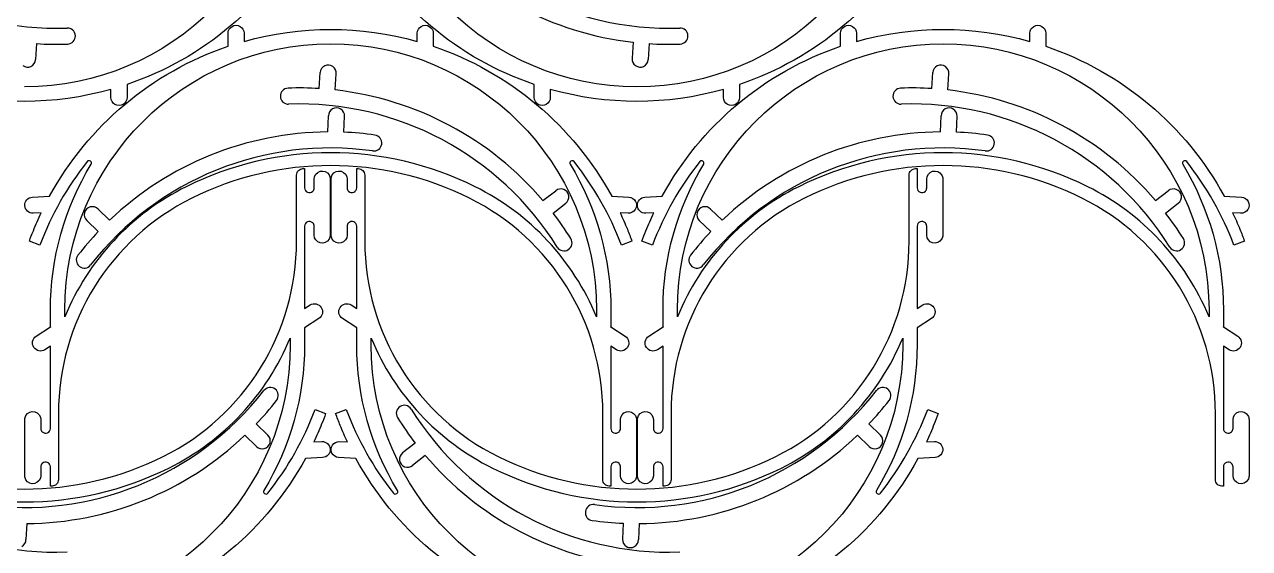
# Model space of a CAD drawing. Extents: x 5 to 3258, y 1 to 2262.
# Drawn here: x 2174 to 3258, y 873 to 1336 of the extents above; entities that cross this region are included whole.
import ezdxf

# ---------------------------------------------------------------- set-up
doc = ezdxf.new("R2010")
doc.units = 0
doc.layers.add('Capa_1', color=7, linetype='CONTINUOUS')

msp = doc.modelspace()

# ---------------------------------------------------------------- linework, layer by layer
at = {"layer": 'Capa_1', "color": 7}
for points in [[(2353.953591, 1316.693563), (2353.953591, 1328.166111)], [(2368.126822, 1328.166111), (2368.126822, 1321.079496)], [(2535.665836, 1328.166111), (2535.665836, 1316.693563)], [(2896.182643, 1316.693563), (2896.182643, 1328.166111)], [(2910.355874, 1328.166111), (2910.355874, 1321.079496)], [(3077.894888, 1328.166111), (3077.894888, 1316.693563)], [(2184.477482, 1319.068707), (2183.594428, 1304.92302)], [(2712.582911, 1320.305648), (2711.699859, 1306.159959)], [(2726.706506, 1319.068707), (2725.823452, 1304.92302)], [(2434.688579, 1279.303954), (2435.571633, 1293.449641)], [(2448.812174, 1278.067013), (2449.695226, 1292.212702)], [(2976.917631, 1279.303954), (2977.800685, 1293.449641)], [(2991.041226, 1278.067013), (2991.924278, 1292.212702)], [(2264.555514, 1282.940192), (2264.555514, 1271.467644)], [(2625.072293, 1271.467644), (2625.072293, 1282.940192)], [(2806.784538, 1282.940192), (2806.784538, 1271.467644)], [(2250.382283, 1271.467644), (2250.382283, 1278.554258)], [(2792.611307, 1271.467644), (2792.611307, 1278.554258)], [(2442.357894, 1240.93336), (2442.958306, 1255.093861)], [(2456.533416, 1240.687208), (2457.133829, 1254.847709)], [(2984.586946, 1240.93336), (2985.187358, 1255.093861)], [(2998.762468, 1240.687208), (2999.362881, 1254.847709)], [(2420.313781, 1208.511893), (2421.731106, 1208.511893), (2421.731106, 1198.590605)], [(2467.897143, 1191.503991), (2467.897143, 1198.590605), (2467.897143, 1208.511893)], [(2962.542804, 1208.511893), (2963.96013, 1208.511893), (2963.96013, 1198.590605)], [(2414.644492, 1144.291124), (2414.644492, 1198.590605)], [(2474.983758, 1202.842573), (2474.983758, 1198.590605)], [(2956.873516, 1144.291124), (2956.873516, 1198.590605)], [(2632.774315, 1180.252608), (2644.007826, 1188.894859)], [(3175.003367, 1180.252608), (3186.236878, 1188.894859)], [(2249.179127, 1162.884072), (2238.910515, 1172.653202)], [(2641.697602, 1169.235304), (2652.931113, 1177.877556)], [(2791.408179, 1162.884072), (2781.139567, 1172.653202)], [(3183.926654, 1169.235304), (3195.160165, 1177.877556)], [(2188.60626, 1169.476892), (2181.529523, 1169.102945)], [(2239.153104, 1152.859861), (2228.884495, 1162.628992)], [(2708.089679, 1169.103314), (2701.012957, 1169.477289)], [(2730.835312, 1169.476892), (2723.758575, 1169.102945)], [(2781.382155, 1152.859861), (2771.113547, 1162.628992)], [(3250.318731, 1169.103314), (3243.242009, 1169.477289)], [(2421.731106, 1157.488271), (2421.731106, 1084.68292)], [(2963.96013, 1157.488271), (2963.96013, 1084.68292)], [(2187.458574, 1140.900489), (2178.124598, 1144.263257)], [(2711.494598, 1144.263626), (2702.16062, 1140.900857)], [(2729.687626, 1140.900489), (2720.35365, 1144.263257)], [(3253.72365, 1144.263626), (3244.389672, 1140.900857)], [(2462.951197, 1087.897408), (2462.951395, 1087.897805)], [(2462.951395, 1087.897805), (2467.897143, 1084.68292)], [(2434.401397, 1076.014573), (2421.73239, 1067.779276), (2421.730891, 1067.804787)], [(2467.897143, 1052.60709), (2467.897143, 1067.804419), (2467.895641, 1067.778907), (2455.226646, 1076.014205)], [(2680.08508, 1083.618337), (2680.08508, 1077.537937)], [(2692.840986, 1083.617572), (2692.840986, 1068.420243), (2692.842488, 1068.445755), (2705.511483, 1060.210457)], [(2976.630421, 1076.014573), (2963.961414, 1067.779276), (2963.959914, 1067.804787)], [(3222.314132, 1083.618337), (3222.314132, 1077.537937)], [(3235.070038, 1083.617572), (3235.070038, 1068.420243), (3235.07154, 1068.445755), (3247.740535, 1060.210457)], [(2184.107708, 1060.210089), (2196.776715, 1068.445386), (2196.778215, 1068.419874)], [(2726.33676, 1060.210089), (2739.005767, 1068.445386), (2739.007267, 1068.419874)], [(2480.653049, 1052.606324), (2480.653049, 1058.686724)], [(2196.777999, 978.736391), (2196.777999, 1051.541742)], [(2697.786734, 1048.326857), (2692.840986, 1051.541742)], [(2697.786932, 1048.327254), (2697.786734, 1048.326857)], [(2739.007051, 978.736391), (2739.007051, 1051.541742)], [(3240.015786, 1048.326857), (3235.070038, 1051.541742)], [(3240.015984, 1048.327254), (3240.015786, 1048.326857)], [(2203.864613, 991.933537), (2203.864613, 937.634057)], [(2431.050531, 995.324173), (2440.384507, 991.961405)], [(2449.243531, 991.961036), (2458.577509, 995.323805)], [(2746.093665, 991.933537), (2746.093665, 937.634057)], [(2973.279555, 995.324173), (2982.613531, 991.961405)], [(2378.946933, 982.660308), (2389.215542, 972.891177)], [(2921.175956, 982.660308), (2931.444565, 972.891177)], [(2368.920909, 972.636097), (2379.189521, 962.866967)], [(2429.902845, 966.74777), (2436.979582, 967.121717)], [(2452.64845, 967.121348), (2459.725172, 966.747373)], [(2519.697483, 965.728264), (2508.463972, 957.086013)], [(2911.149933, 972.636097), (2921.418545, 962.866967)], [(2972.131869, 966.74777), (2979.208606, 967.121717)], [(2528.62077, 954.71096), (2517.387259, 946.068709)], [(2437.727617, 952.968246), (2422.474824, 952.162129)], [(2692.840986, 944.720671), (2692.840986, 937.634057), (2692.840986, 927.712769), (2691.423663, 927.712769)], [(2979.956641, 952.968246), (2964.703847, 952.162129)], [(3235.070038, 944.720671), (3235.070038, 937.634057), (3235.070038, 927.712769), (3233.652715, 927.712769)], [(2198.195325, 927.712769), (2196.777999, 927.712769), (2196.777999, 937.634057)], [(2685.754371, 933.382089), (2685.754371, 937.634057)], [(2740.424377, 927.712769), (2739.007051, 927.712769), (2739.007051, 937.634057)], [(3227.983423, 933.382089), (3227.983423, 937.634057)], [(2175.742143, 894.586809), (2175.14173, 880.426308)], [(2703.795644, 894.832961), (2703.195231, 880.67246)], [(2717.971166, 894.586809), (2717.370754, 880.426308)]]:
    msp.add_lwpolyline(points, dxfattribs=at)
for points in [[(2572.683502, 1192.537755)], [(3114.912554, 1192.537755)], [(2588.054627, 943.686907)]]:
    msp.add_lwpolyline(points, close=True, dxfattribs=at)
for points in [[(2408.975198, 1516.015417), (2408.950497, 1386.093767), (2303.621264, 1280.784557), (2173.699612, 1280.784557)], [(2715.928635, 1280.784557), (2586.006982, 1280.784557), (2480.677749, 1386.093767), (2480.653049, 1516.015417)], [(2951.204221, 1516.015417), (2951.179521, 1386.093767), (2845.850288, 1280.784557), (2715.928635, 1280.784557)], [(1973.766684, 1459.27992), (2024.749436, 1377.690465), (2115.386897, 1329.497672), (2211.536813, 1332.8553)], [(2515.995708, 1459.27992), (2566.97846, 1377.690465), (2657.61592, 1329.497672), (2753.765837, 1332.8553)], [(2422.474824, 1415.571222), (2388.354541, 1353.101495), (2331.98063, 1305.754974), (2264.555514, 1282.940192)], [(2625.072293, 1282.940192), (2557.647327, 1305.754935), (2501.273516, 1353.101311), (2467.153219, 1415.570854)], [(2528.62077, 1418.120053), (2575.301178, 1363.34459), (2641.068641, 1328.37541), (2712.582911, 1320.305648)], [(2964.703847, 1415.571222), (2930.583565, 1353.101495), (2874.209654, 1305.754974), (2806.784538, 1282.940192)], [(2353.953591, 1328.166111), (2353.953591, 1330.697914), (2355.304292, 1333.037398), (2357.496899, 1334.3033)], [(2357.496899, 1334.3033), (2359.689505, 1335.569202), (2362.390908, 1335.569202), (2364.583514, 1334.3033)], [(2364.583514, 1334.3033), (2366.776121, 1333.037398), (2368.126822, 1330.697914), (2368.126822, 1328.166111)], [(2368.126822, 1321.079496), (2418.277587, 1335.17173), (2471.341843, 1335.17173), (2521.492608, 1321.079496)], [(2521.492608, 1328.166111), (2521.492608, 1330.697914), (2522.843309, 1333.037397), (2525.035915, 1334.303298)], [(2525.035915, 1334.303298), (2527.228521, 1335.5692), (2529.929923, 1335.5692), (2532.122529, 1334.303298)], [(2532.122529, 1334.303298), (2534.315135, 1333.037397), (2535.665836, 1330.697914), (2535.665836, 1328.166111)], [(2896.182643, 1328.166111), (2896.182643, 1330.697914), (2897.533344, 1333.037398), (2899.725951, 1334.3033)], [(2899.725951, 1334.3033), (2901.918557, 1335.569202), (2904.61996, 1335.569202), (2906.812566, 1334.3033)], [(2906.812566, 1334.3033), (2909.005173, 1333.037398), (2910.355874, 1330.697914), (2910.355874, 1328.166111)], [(2910.355874, 1321.079496), (2960.506639, 1335.17173), (3013.570895, 1335.17173), (3063.72166, 1321.079496)], [(3063.72166, 1328.166111), (3063.72166, 1330.697914), (3065.072361, 1333.037397), (3067.264967, 1334.303298)], [(3067.264967, 1334.303298), (3069.457573, 1335.5692), (3072.158975, 1335.5692), (3074.351581, 1334.303298)], [(3074.351581, 1334.303298), (3076.544187, 1333.037397), (3077.894888, 1330.697914), (3077.894888, 1328.166111)], [(2218.865043, 1326.020229), (2218.72848, 1329.931143), (2215.447754, 1332.991089), (2211.536813, 1332.8553)], [(2212.031421, 1318.690648), (2215.942308, 1318.827984), (2219.001606, 1322.109315), (2218.865043, 1326.020229)], [(2521.492608, 1321.079496), (2521.492608, 1321.079496), (2521.492608, 1328.166111), (2521.492608, 1328.166111)], [(2761.094066, 1326.020229), (2760.957503, 1329.931143), (2757.676778, 1332.991089), (2753.765837, 1332.8553)], [(2754.260445, 1318.690648), (2758.171332, 1318.827984), (2761.23063, 1322.109315), (2761.094066, 1326.020229)], [(3063.72166, 1321.079496), (3063.72166, 1321.079496), (3063.72166, 1328.166111), (3063.72166, 1328.166111)], [(2184.477482, 1319.068707), (2193.650568, 1318.496063), (2202.846077, 1318.369894), (2212.031421, 1318.690648)], [(2196.034282, 1184.062533), (2230.154564, 1246.53226), (2286.528475, 1293.878781), (2353.953591, 1316.693563)], [(2209.533908, 1083.618337), (2209.558608, 1213.539988), (2314.887841, 1318.849198), (2444.809494, 1318.849198)], [(2444.809494, 1318.849198), (2574.731147, 1318.849198), (2680.06038, 1213.539988), (2680.08508, 1083.618337)], [(2535.665836, 1316.693563), (2603.090802, 1293.87882), (2659.464613, 1246.532444), (2693.58491, 1184.062901)], [(2726.706506, 1319.068707), (2735.879592, 1318.496063), (2745.075101, 1318.369894), (2754.260445, 1318.690648)], [(2738.263334, 1184.062533), (2772.383616, 1246.53226), (2828.757527, 1293.878781), (2896.182643, 1316.693563)], [(2751.762959, 1083.618337), (2751.78766, 1213.539988), (2857.116893, 1318.849198), (2987.038546, 1318.849198)], [(2987.038546, 1318.849198), (3116.960199, 1318.849198), (3222.289432, 1213.539988), (3222.314132, 1083.618337)], [(3077.894888, 1316.693563), (3145.319854, 1293.87882), (3201.693665, 1246.532444), (3235.813962, 1184.062901)], [(2179.566897, 1298.962953), (2181.892224, 1300.070729), (2183.434005, 1302.352305), (2183.594428, 1304.92302)], [(2711.699859, 1306.159959), (2711.410983, 1303.600495), (2712.532696, 1301.08565), (2714.630062, 1299.590537)], [(2721.795921, 1298.962953), (2724.121247, 1300.070729), (2725.663029, 1302.352305), (2725.823452, 1304.92302)], [(2172.401038, 1299.590537), (2174.498404, 1298.095423), (2177.241571, 1297.855178), (2179.566897, 1298.962953)], [(2439.599164, 1299.409708), (2437.273838, 1298.301932), (2435.732056, 1296.020355), (2435.571633, 1293.449641)], [(2446.765023, 1298.782124), (2444.667657, 1300.277238), (2441.92449, 1300.517483), (2439.599164, 1299.409708)], [(2449.695226, 1292.212702), (2449.984102, 1294.772166), (2448.862389, 1297.287011), (2446.765023, 1298.782124)], [(2714.630062, 1299.590537), (2716.727428, 1298.095423), (2719.470595, 1297.855178), (2721.795921, 1298.962953)], [(2981.828216, 1299.409708), (2979.50289, 1298.301932), (2977.961108, 1296.020355), (2977.800685, 1293.449641)], [(2988.994075, 1298.782124), (2986.896709, 1300.277238), (2984.153542, 1300.517483), (2981.828216, 1299.409708)], [(2991.924278, 1292.212702), (2992.213154, 1294.772166), (2991.091441, 1297.287011), (2988.994075, 1298.782124)], [(2407.13464, 1279.682013), (2403.223753, 1279.544677), (2400.164455, 1276.263346), (2400.301019, 1272.352432)], [(2434.688579, 1279.303954), (2425.515493, 1279.876598), (2416.319984, 1280.002767), (2407.13464, 1279.682013)], [(2949.363692, 1279.682013), (2945.452805, 1279.544677), (2942.393507, 1276.263346), (2942.530071, 1272.352432)], [(2976.917631, 1279.303954), (2967.744545, 1279.876598), (2958.549036, 1280.002767), (2949.363692, 1279.682013)], [(2250.382283, 1278.554258), (2200.231518, 1264.462024), (2147.167262, 1264.462024), (2097.016498, 1278.554258)], [(2253.925591, 1265.330455), (2251.732984, 1266.596357), (2250.382283, 1268.93584), (2250.382283, 1271.467644)], [(2264.555514, 1271.467644), (2264.555514, 1268.93584), (2263.204813, 1266.596357), (2261.012207, 1265.330455)], [(2400.301019, 1272.352432), (2400.437582, 1268.441518), (2403.718307, 1265.381572), (2407.629248, 1265.517361)], [(2645.399377, 1139.092741), (2594.416625, 1220.682196), (2503.779165, 1268.874989), (2407.629248, 1265.517361)], [(2632.774315, 1180.252608), (2586.093907, 1235.028071), (2520.326444, 1269.997251), (2448.812174, 1278.067013)], [(2628.6156, 1265.330456), (2626.422994, 1266.596358), (2625.072293, 1268.935841), (2625.072293, 1271.467644)], [(2639.245521, 1271.467644), (2639.245521, 1268.935841), (2637.89482, 1266.596358), (2635.702214, 1265.330456)], [(2792.611307, 1278.554258), (2742.460542, 1264.462024), (2689.396286, 1264.462024), (2639.245521, 1278.554258)], [(2639.245521, 1278.554258), (2639.245521, 1278.554258), (2639.245521, 1271.467644), (2639.245521, 1271.467644)], [(2796.154615, 1265.330455), (2793.962008, 1266.596357), (2792.611307, 1268.93584), (2792.611307, 1271.467644)], [(2806.784538, 1271.467644), (2806.784538, 1268.93584), (2805.433837, 1266.596357), (2803.24123, 1265.330455)], [(2942.530071, 1272.352432), (2942.666634, 1268.441518), (2945.947359, 1265.381572), (2949.8583, 1265.517361)], [(3187.628429, 1139.092741), (3136.645677, 1220.682196), (3046.008217, 1268.874989), (2949.8583, 1265.517361)], [(3175.003367, 1180.252608), (3128.322959, 1235.028071), (3062.555496, 1269.997251), (2991.041226, 1278.067013)], [(2261.012207, 1265.330455), (2258.8196, 1264.064553), (2256.118197, 1264.064553), (2253.925591, 1265.330455)], [(2446.559179, 1261.32092), (2444.317036, 1260.053254), (2442.938587, 1257.669476), (2442.958306, 1255.093861)], [(2453.751323, 1261.196031), (2451.554544, 1262.540777), (2448.801321, 1262.588585), (2446.559179, 1261.32092)], [(2457.133829, 1254.847709), (2457.242958, 1257.421087), (2455.948102, 1259.851286), (2453.751323, 1261.196031)], [(2635.702214, 1265.330456), (2633.509608, 1264.064555), (2630.808206, 1264.064555), (2628.6156, 1265.330456)], [(2803.24123, 1265.330455), (2801.048624, 1264.064553), (2798.347221, 1264.064553), (2796.154615, 1265.330455)], [(2988.788231, 1261.32092), (2986.546088, 1260.053254), (2985.167639, 1257.669476), (2985.187358, 1255.093861)], [(2995.980375, 1261.196031), (2993.783596, 1262.540777), (2991.030373, 1262.588585), (2988.788231, 1261.32092)], [(2999.362881, 1254.847709), (2999.47201, 1257.421087), (2998.177154, 1259.851286), (2995.980375, 1261.196031)], [(2482.003414, 1224.147667), (2386.731184, 1237.537304), (2291.552727, 1199.082711), (2232.320843, 1123.26936)], [(2442.357894, 1240.93336), (2370.391866, 1240.383082), (2301.32941, 1212.480039), (2249.179127, 1162.884072)], [(2483.975922, 1238.183022), (2474.874427, 1239.46215), (2465.716106, 1240.297866), (2456.533416, 1240.687208)], [(2490.005958, 1230.179286), (2490.550575, 1234.0545), (2487.851029, 1237.637639), (2483.975922, 1238.183022)], [(3024.232466, 1224.147667), (2928.960236, 1237.537304), (2833.781779, 1199.082711), (2774.549895, 1123.26936)], [(2984.586946, 1240.93336), (2912.620918, 1240.383082), (2843.558462, 1212.480039), (2791.408179, 1162.884072)], [(3026.204974, 1238.183022), (3017.103479, 1239.46215), (3007.945158, 1240.297866), (2998.762468, 1240.687208)], [(3032.23501, 1230.179286), (3032.779627, 1234.0545), (3030.080081, 1237.637639), (3026.204974, 1238.183022)], [(2572.683502, 1192.537755), (2492.119468, 1232.508707), (2397.499516, 1232.508707), (2316.935483, 1192.537755)], [(2482.003414, 1224.147667), (2485.878736, 1223.603816), (2489.461341, 1226.304071), (2490.005958, 1230.179286)], [(3114.912554, 1192.537755), (3034.34852, 1232.508707), (2939.728568, 1232.508707), (2859.164535, 1192.537755)], [(3024.232466, 1224.147667), (3028.107788, 1223.603816), (3031.690393, 1226.304071), (3032.23501, 1230.179286)], [(2229.294531, 1214.734986), (2211.613433, 1192.436039), (2197.500159, 1167.528122), (2187.458574, 1140.900489)], [(2232.174895, 1215.159307), (2231.253351, 1215.800611), (2229.991993, 1215.614794), (2229.294531, 1214.734986)], [(2232.777809, 1212.310967), (2233.360465, 1213.270669), (2233.09644, 1214.518002), (2232.174895, 1215.159307)], [(2567.644126, 1182.380596), (2490.255031, 1220.776336), (2399.363946, 1220.776336), (2321.974851, 1182.380596)], [(2657.444319, 1215.159699), (2656.522769, 1214.518402), (2656.258734, 1213.271071), (2656.841382, 1212.311364)], [(2660.32468, 1214.735355), (2659.627225, 1215.615169), (2658.365869, 1215.800996), (2657.444319, 1215.159699)], [(2702.16062, 1140.900857), (2692.119041, 1167.52849), (2678.005772, 1192.436406), (2660.32468, 1214.735355)], [(2771.523583, 1214.734986), (2753.842485, 1192.436039), (2739.729211, 1167.528122), (2729.687626, 1140.900489)], [(2774.403947, 1215.159307), (2773.482402, 1215.800611), (2772.221045, 1215.614794), (2771.523583, 1214.734986)], [(2775.006861, 1212.310967), (2775.589517, 1213.270669), (2775.325492, 1214.518002), (2774.403947, 1215.159307)], [(3109.873178, 1182.380596), (3032.484083, 1220.776336), (2941.592998, 1220.776336), (2864.203902, 1182.380596)], [(3199.673371, 1215.159699), (3198.751821, 1214.518402), (3198.487786, 1213.271071), (3199.070434, 1212.311364)], [(3202.553732, 1214.735355), (3201.856277, 1215.615169), (3200.594921, 1215.800996), (3199.673371, 1215.159699)], [(3244.389672, 1140.900857), (3234.348093, 1167.52849), (3220.234824, 1192.436406), (3202.553732, 1214.735355)], [(2196.778215, 1083.617204), (2196.778222, 1129.000766), (2209.23006, 1173.51443), (2232.777809, 1212.310967)], [(2414.644492, 1202.842573), (2414.644484, 1204.346167), (2415.241779, 1205.788181), (2416.304978, 1206.851385)], [(2416.304978, 1206.851385), (2417.368176, 1207.914589), (2418.810187, 1208.511892), (2420.313781, 1208.511893)], [(2430.235043, 1199.299266), (2430.235064, 1202.489863), (2432.367256, 1205.287035), (2435.443795, 1206.132502)], [(2435.443795, 1206.132502), (2438.520334, 1206.97797), (2441.782525, 1205.663235), (2443.413029, 1202.920724)], [(2446.215222, 1202.920724), (2447.845728, 1205.663233), (2451.107917, 1206.977966), (2454.184455, 1206.132499)], [(2454.184455, 1206.132499), (2457.260993, 1205.287032), (2459.393185, 1202.489862), (2459.393206, 1199.299266)], [(2467.897143, 1208.511893), (2467.897143, 1208.511893), (2469.314466, 1208.511893), (2469.314466, 1208.511893)], [(2469.314466, 1208.511893), (2470.818061, 1208.511893), (2472.260071, 1207.914591), (2473.323271, 1206.851386)], [(2473.323271, 1206.851386), (2474.38647, 1205.788181), (2474.983765, 1204.346168), (2474.983758, 1202.842573)], [(2656.841382, 1212.311364), (2680.38914, 1173.51482), (2692.840981, 1129.001145), (2692.840986, 1083.617572)], [(2739.007267, 1083.617204), (2739.007274, 1129.000766), (2751.459112, 1173.51443), (2775.006861, 1212.310967)], [(2956.873516, 1202.842573), (2956.873508, 1204.346167), (2957.470803, 1205.788181), (2958.534002, 1206.851385)], [(2958.534002, 1206.851385), (2959.5972, 1207.914589), (2961.03921, 1208.511892), (2962.542804, 1208.511893)], [(2972.464067, 1199.299266), (2972.464087, 1202.489863), (2974.596279, 1205.287035), (2977.672819, 1206.132502)], [(2977.672819, 1206.132502), (2980.749358, 1206.97797), (2984.011548, 1205.663235), (2985.642053, 1202.920724)], [(3199.070434, 1212.311364), (3222.618192, 1173.51482), (3235.070033, 1129.001145), (3235.070038, 1083.617572)], [(2414.644492, 1198.590605), (2414.644492, 1198.590605), (2414.644492, 1202.842573), (2414.644492, 1202.842573)], [(2421.731106, 1198.590605), (2421.731106, 1198.590605), (2421.731106, 1191.503991), (2421.731106, 1191.503991)], [(2430.235043, 1191.503991), (2430.235043, 1191.503991), (2430.235043, 1199.299266), (2430.235043, 1199.299266)], [(2443.413029, 1202.920724), (2444.064441, 1201.82505), (2444.408264, 1200.573958), (2444.408272, 1199.299266)], [(2444.408272, 1199.299266), (2444.408272, 1199.299266), (2444.408272, 1149.692995), (2444.408272, 1149.692995)], [(2445.219978, 1199.299266), (2445.219987, 1200.573958), (2445.56381, 1201.82505), (2446.215222, 1202.920724)], [(2445.219978, 1149.692995), (2445.219978, 1149.692995), (2445.219978, 1199.299266), (2445.219978, 1199.299266)], [(2459.393206, 1199.299266), (2459.393206, 1199.299266), (2459.393206, 1191.503991), (2459.393206, 1191.503991)], [(2474.983758, 1198.590605), (2474.983758, 1198.590605), (2474.983758, 1144.291124), (2474.983758, 1144.291124)], [(2956.873516, 1198.590605), (2956.873516, 1198.590605), (2956.873516, 1202.842573), (2956.873516, 1202.842573)], [(2963.96013, 1198.590605), (2963.96013, 1198.590605), (2963.96013, 1191.503991), (2963.96013, 1191.503991)], [(2972.464067, 1191.503991), (2972.464067, 1191.503991), (2972.464067, 1199.299266), (2972.464067, 1199.299266)], [(2985.642053, 1202.920724), (2986.293465, 1201.82505), (2986.637287, 1200.573958), (2986.637296, 1199.299266)], [(2986.637296, 1199.299266), (2986.637296, 1199.299266), (2986.637296, 1149.692995), (2986.637296, 1149.692995)], [(2174.083956, 1175.805937), (2173.877499, 1179.712286), (2176.875292, 1183.047095), (2180.781488, 1183.256416)], [(2180.781488, 1183.256416), (2180.781488, 1183.256416), (2196.034282, 1184.062533), (2196.034282, 1184.062533)], [(2321.974851, 1182.380596), (2249.626542, 1146.485783), (2203.864604, 1072.696867), (2203.864613, 991.933537)], [(2316.935483, 1192.537755), (2268.402474, 1168.458634), (2230.244532, 1127.601168), (2209.533908, 1077.537937)], [(2421.731106, 1191.503991), (2421.731107, 1189.784231), (2422.767066, 1188.233811), (2424.355916, 1187.575687)], [(2424.355916, 1187.575687), (2425.944767, 1186.917564), (2427.773613, 1187.281343), (2428.989667, 1188.497395)], [(2428.989667, 1188.497395), (2429.787067, 1189.294793), (2430.235042, 1190.376298), (2430.235043, 1191.503991)], [(2459.393206, 1191.503991), (2459.393207, 1190.376299), (2459.841181, 1189.294794), (2460.63858, 1188.497395)], [(2460.63858, 1188.497395), (2461.854634, 1187.281341), (2463.683481, 1186.917561), (2465.272333, 1187.575684)], [(2465.272333, 1187.575684), (2466.861184, 1188.233808), (2467.897143, 1189.78423), (2467.897143, 1191.503991)], [(2685.754371, 991.933537), (2685.754379, 1072.696869), (2639.992438, 1146.485785), (2567.644126, 1182.380596)], [(2680.08508, 1077.537937), (2659.374455, 1127.601168), (2621.216512, 1168.458635), (2572.683502, 1192.537755)], [(2651.092626, 1190.139107), (2648.680316, 1191.041848), (2645.968186, 1190.565538), (2644.007826, 1188.894859)], [(2655.619977, 1184.549328), (2655.238049, 1187.096545), (2653.504936, 1189.236366), (2651.092626, 1190.139107)], [(2652.931113, 1177.877556), (2654.972581, 1179.448093), (2656.001904, 1182.002112), (2655.619977, 1184.549328)], [(2693.58491, 1184.062901), (2693.58491, 1184.062901), (2708.837713, 1183.256813), (2708.837713, 1183.256813)], [(2708.837713, 1183.256813), (2711.365992, 1183.123189), (2713.630931, 1181.650895), (2714.779349, 1179.39453)], [(2716.313008, 1175.805937), (2716.106551, 1179.712286), (2719.104344, 1183.047095), (2723.01054, 1183.256416)], [(2723.01054, 1183.256416), (2723.01054, 1183.256416), (2738.263334, 1184.062533), (2738.263334, 1184.062533)], [(2864.203902, 1182.380596), (2791.855594, 1146.485783), (2746.093656, 1072.696867), (2746.093665, 991.933537)], [(2859.164535, 1192.537755), (2810.631526, 1168.458634), (2772.473584, 1127.601168), (2751.762959, 1077.537937)], [(2963.96013, 1191.503991), (2963.960131, 1189.784231), (2964.996089, 1188.233811), (2966.58494, 1187.575687)], [(2966.58494, 1187.575687), (2968.17379, 1186.917564), (2970.002636, 1187.281343), (2971.218691, 1188.497395)], [(2971.218691, 1188.497395), (2972.016091, 1189.294793), (2972.464066, 1190.376298), (2972.464067, 1191.503991)], [(3227.983423, 991.933537), (3227.983431, 1072.696869), (3182.22149, 1146.485785), (3109.873178, 1182.380596)], [(3222.314132, 1077.537937), (3201.603507, 1127.601168), (3163.445564, 1168.458635), (3114.912554, 1192.537755)], [(3193.321678, 1190.139107), (3190.909368, 1191.041848), (3188.197238, 1190.565538), (3186.236878, 1188.894859)], [(3197.849029, 1184.549328), (3197.467101, 1187.096545), (3195.733988, 1189.236366), (3193.321678, 1190.139107)], [(3195.160165, 1177.877556), (3197.201633, 1179.448093), (3198.230956, 1182.002112), (3197.849029, 1184.549328)], [(3235.813962, 1184.062901), (3235.813962, 1184.062901), (3251.066765, 1183.256813), (3251.066765, 1183.256813)], [(3251.066765, 1183.256813), (3253.595044, 1183.123189), (3255.859983, 1181.650895), (3257.008401, 1179.39453)], [(2181.529523, 1169.102945), (2177.623024, 1168.899352), (2174.290413, 1171.899589), (2174.083956, 1175.805937)], [(2231.994548, 1174.631281), (2229.501064, 1173.985645), (2227.553751, 1172.038684), (2226.907666, 1169.545317)], [(2238.910515, 1172.653202), (2237.135538, 1174.519687), (2234.488032, 1175.276916), (2231.994548, 1174.631281)], [(2714.405332, 1172.31778), (2713.025471, 1170.195038), (2710.617958, 1168.96969), (2708.089679, 1169.103314)], [(2714.779349, 1179.39453), (2715.927768, 1177.138164), (2715.785193, 1174.440522), (2714.405332, 1172.31778)], [(2723.758575, 1169.102945), (2719.852076, 1168.899352), (2716.519465, 1171.899589), (2716.313008, 1175.805937)], [(2774.2236, 1174.631281), (2771.730116, 1173.985645), (2769.782803, 1172.038684), (2769.136717, 1169.545317)], [(2781.139567, 1172.653202), (2779.36459, 1174.519687), (2776.717084, 1175.276916), (2774.2236, 1174.631281)], [(3256.634384, 1172.31778), (3255.254523, 1170.195038), (3252.84701, 1168.96969), (3250.318731, 1169.103314)], [(3257.008401, 1179.39453), (3258.15682, 1177.138164), (3258.014245, 1174.440522), (3256.634384, 1172.31778)], [(2181.650761, 1153.538416), (2183.80571, 1158.921126), (2186.125301, 1164.236451), (2188.60626, 1169.476892)], [(2226.907666, 1169.545317), (2226.26158, 1167.051949), (2227.018331, 1164.404307), (2228.884495, 1162.628992)], [(2424.355955, 1161.416505), (2422.767113, 1160.758403), (2421.731142, 1159.208015), (2421.731106, 1157.488271)], [(2428.989667, 1160.494781), (2427.773623, 1161.710823), (2425.944798, 1162.074607), (2424.355955, 1161.416505)], [(2430.235043, 1157.488271), (2430.23502, 1158.615934), (2429.787046, 1159.697404), (2428.989667, 1160.494781)], [(2460.63858, 1160.494781), (2459.841202, 1159.697403), (2459.393229, 1158.615933), (2459.393206, 1157.488271)], [(2465.272294, 1161.416508), (2463.68345, 1162.07461), (2461.854623, 1161.710825), (2460.63858, 1160.494781)], [(2467.897143, 1157.488271), (2467.897109, 1159.208016), (2466.861137, 1160.758406), (2465.272294, 1161.416508)], [(2657.418987, 1146.603465), (2652.548527, 1154.397822), (2647.301867, 1161.950691), (2641.697602, 1169.235304)], [(2701.012957, 1169.477289), (2703.291567, 1164.664226), (2705.434096, 1159.787909), (2707.437994, 1154.854145)], [(2723.879813, 1153.538416), (2726.034762, 1158.921126), (2728.354353, 1164.236451), (2730.835312, 1169.476892)], [(2769.136717, 1169.545317), (2768.490632, 1167.051949), (2769.247383, 1164.404307), (2771.113547, 1162.628992)], [(2966.584979, 1161.416505), (2964.996136, 1160.758403), (2963.960165, 1159.208015), (2963.96013, 1157.488271)], [(2971.218691, 1160.494781), (2970.002647, 1161.710823), (2968.173822, 1162.074607), (2966.584979, 1161.416505)], [(2972.464067, 1157.488271), (2972.464043, 1158.615934), (2972.01607, 1159.697404), (2971.218691, 1160.494781)], [(3199.648039, 1146.603465), (3194.777579, 1154.397822), (3189.530919, 1161.950691), (3183.926654, 1169.235304)], [(3243.242009, 1169.477289), (3245.520619, 1164.664226), (3247.663148, 1159.787909), (3249.667045, 1154.854145)], [(2178.124598, 1144.263257), (2179.245778, 1147.375314), (2180.421345, 1150.467507), (2181.650761, 1153.538416)], [(2239.153104, 1152.859861), (2232.818087, 1146.200958), (2226.810676, 1139.237889), (2221.152163, 1131.995331)], [(2435.443768, 1142.85971), (2432.367222, 1143.705192), (2430.235038, 1146.502388), (2430.235043, 1149.692995)], [(2430.235043, 1149.692995), (2430.235043, 1149.692995), (2430.235043, 1157.488271), (2430.235043, 1157.488271)], [(2444.408272, 1149.692995), (2444.408274, 1148.418284), (2444.064451, 1147.167171), (2443.413029, 1146.07148)], [(2446.215222, 1146.07148), (2445.5638, 1147.167171), (2445.219977, 1148.418284), (2445.219978, 1149.692995)], [(2459.393206, 1149.692995), (2459.39321, 1146.502389), (2457.261027, 1143.705196), (2454.184482, 1142.859713)], [(2459.393206, 1157.488271), (2459.393206, 1157.488271), (2459.393206, 1149.692995), (2459.393206, 1149.692995)], [(2467.897143, 1084.68292), (2467.897143, 1084.68292), (2467.897143, 1157.488271), (2467.897143, 1157.488271)], [(2707.437994, 1154.854145), (2708.860684, 1151.351377), (2710.213157, 1147.820498), (2711.494598, 1144.263626)], [(2720.35365, 1144.263257), (2721.47483, 1147.375314), (2722.650397, 1150.467507), (2723.879813, 1153.538416)], [(2781.382155, 1152.859861), (2775.047139, 1146.200958), (2769.039728, 1139.237889), (2763.381215, 1131.995331)], [(2977.672791, 1142.85971), (2974.596245, 1143.705192), (2972.464062, 1146.502388), (2972.464067, 1149.692995)], [(2972.464067, 1149.692995), (2972.464067, 1149.692995), (2972.464067, 1157.488271), (2972.464067, 1157.488271)], [(2986.637296, 1149.692995), (2986.637298, 1148.418284), (2986.293475, 1147.167171), (2985.642053, 1146.07148)], [(3249.667045, 1154.854145), (3251.089736, 1151.351377), (3252.442209, 1147.820498), (3253.72365, 1144.263626)], [(2296.534255, 953.844066), (2368.882564, 989.738879), (2414.644501, 1063.527795), (2414.644492, 1144.291124)], [(2443.413029, 1146.07148), (2441.782519, 1143.328961), (2438.520314, 1142.014227), (2435.443768, 1142.85971)], [(2454.184482, 1142.859713), (2451.107937, 1142.014231), (2447.845733, 1143.328963), (2446.215222, 1146.07148)], [(2474.983758, 1144.291124), (2474.98375, 1063.527793), (2520.745691, 989.738876), (2593.094003, 953.844066)], [(2645.399377, 1139.092741), (2647.473773, 1135.774492), (2651.845142, 1134.765747), (2655.163802, 1136.839487)], [(2655.163802, 1136.839487), (2658.482461, 1138.913226), (2659.49207, 1143.284396), (2657.418987, 1146.603465)], [(2838.763278, 953.844066), (2911.111587, 989.738879), (2956.873525, 1063.527795), (2956.873516, 1144.291124)], [(2985.642053, 1146.07148), (2984.011543, 1143.328961), (2980.749337, 1142.014227), (2977.672791, 1142.85971)], [(3187.628429, 1139.092741), (3189.702825, 1135.774492), (3194.074194, 1134.765747), (3197.392854, 1136.839487)], [(3197.392854, 1136.839487), (3200.711513, 1138.913226), (3201.721122, 1143.284396), (3199.648039, 1146.603465)], [(2221.152163, 1131.995331), (2218.743499, 1128.91114), (2219.290666, 1124.458383), (2222.37438, 1122.049109)], [(2763.381215, 1131.995331), (2760.972551, 1128.91114), (2761.519717, 1124.458383), (2764.603432, 1122.049109)], [(2222.37438, 1122.049109), (2225.458095, 1119.639836), (2229.91096, 1120.186122), (2232.320843, 1123.26936)], [(2764.603432, 1122.049109), (2767.687147, 1119.639836), (2772.140012, 1120.186122), (2774.549895, 1123.26936)], [(2421.731106, 1084.68292), (2421.731106, 1084.68292), (2426.67684, 1087.897805), (2426.67684, 1087.897805)], [(2426.67684, 1087.897805), (2429.958026, 1090.02386), (2434.341156, 1089.090868), (2436.472023, 1085.812805)], [(2436.472023, 1085.812805), (2438.60289, 1082.534741), (2437.67633, 1078.150248), (2434.401397, 1076.014573)], [(2455.226646, 1076.014205), (2451.956036, 1078.15159), (2451.03238, 1082.532867), (2453.161786, 1085.808678)], [(2453.161786, 1085.808678), (2455.291192, 1089.084489), (2459.670205, 1090.018822), (2462.951197, 1087.897408)], [(2963.96013, 1084.68292), (2963.96013, 1084.68292), (2968.905864, 1087.897805), (2968.905864, 1087.897805)], [(2968.905864, 1087.897805), (2972.18705, 1090.02386), (2976.57018, 1089.090868), (2978.701047, 1085.812805)], [(2978.701047, 1085.812805), (2980.831914, 1082.534741), (2979.905354, 1078.150248), (2976.630421, 1076.014573)], [(2196.778215, 1068.419874), (2196.778215, 1068.419874), (2196.778215, 1083.617203), (2196.778215, 1083.617204)], [(2209.533908, 1077.537937), (2209.533908, 1077.537937), (2209.533908, 1083.618337), (2209.533908, 1083.618337)], [(2739.007267, 1068.419874), (2739.007267, 1068.419874), (2739.007267, 1083.617203), (2739.007267, 1083.617204)], [(2751.762959, 1077.537937), (2751.762959, 1077.537937), (2751.762959, 1083.618337), (2751.762959, 1083.618337)], [(2421.730891, 1067.804787), (2421.730891, 1067.804787), (2421.730891, 1052.607458), (2421.730891, 1052.607458)], [(2963.959914, 1067.804787), (2963.959914, 1067.804787), (2963.959914, 1052.607458), (2963.959914, 1052.607458)], [(2408.975198, 1052.606324), (2408.950497, 922.684674), (2303.621264, 817.375464), (2173.699612, 817.375464)], [(2182.037082, 1050.411857), (2179.906215, 1053.68992), (2180.832775, 1058.074414), (2184.107708, 1060.210089)], [(2301.573623, 943.686907), (2350.106632, 967.766027), (2388.264573, 1008.623494), (2408.975198, 1058.686724)], [(2421.730891, 1052.607458), (2421.730883, 1007.223896), (2409.279045, 962.710231), (2385.731296, 923.913695)], [(2408.975198, 1058.686724), (2408.975198, 1058.686724), (2408.975198, 1052.606324), (2408.975198, 1052.606324)], [(2503.896747, 923.913298), (2480.348989, 962.709842), (2467.897148, 1007.223517), (2467.897143, 1052.60709)], [(2480.653049, 1058.686724), (2501.363674, 1008.623494), (2539.521617, 967.766027), (2588.054627, 943.686907)], [(2715.928635, 817.375464), (2586.006982, 817.375464), (2480.677749, 922.684674), (2480.653049, 1052.606324)], [(2705.511483, 1060.210457), (2708.782093, 1058.073072), (2709.705749, 1053.691794), (2707.576343, 1050.415984)], [(2951.204221, 1052.606324), (2951.179521, 922.684674), (2845.850288, 817.375464), (2715.928635, 817.375464)], [(2724.266134, 1050.411857), (2722.135267, 1053.68992), (2723.061827, 1058.074414), (2726.33676, 1060.210089)], [(2843.802646, 943.686907), (2892.335655, 967.766027), (2930.493597, 1008.623494), (2951.204221, 1058.686724)], [(2963.959914, 1052.607458), (2963.959907, 1007.223896), (2951.508069, 962.710231), (2927.96032, 923.913695)], [(2951.204221, 1058.686724), (2951.204221, 1058.686724), (2951.204221, 1052.606324), (2951.204221, 1052.606324)], [(3247.740535, 1060.210457), (3251.011145, 1058.073072), (3251.934801, 1053.691794), (3249.805395, 1050.415984)], [(2191.832265, 1048.326857), (2188.551079, 1046.200802), (2184.167949, 1047.133794), (2182.037082, 1050.411857)], [(2196.777999, 1051.541742), (2196.777999, 1051.541742), (2191.832265, 1048.326857), (2191.832265, 1048.326857)], [(2692.840986, 1051.541742), (2692.840986, 1051.541742), (2692.840986, 978.736391), (2692.840986, 978.736391)], [(2707.576343, 1050.415984), (2705.446937, 1047.140173), (2701.067924, 1046.205839), (2697.786932, 1048.327254)], [(2734.061317, 1048.326857), (2730.780131, 1046.200802), (2726.397001, 1047.133794), (2724.266134, 1050.411857)], [(2739.007051, 1051.541742), (2739.007051, 1051.541742), (2734.061317, 1048.326857), (2734.061317, 1048.326857)], [(3235.070038, 1051.541742), (3235.070038, 1051.541742), (3235.070038, 978.736391), (3235.070038, 978.736391)], [(3249.805395, 1050.415984), (3247.675989, 1047.140173), (3243.296976, 1046.205839), (3240.015984, 1048.327254)], [(2136.096622, 911.372503), (2231.368852, 897.982866), (2326.54731, 936.437459), (2385.779193, 1012.250809)], [(2395.725656, 1013.47106), (2392.641941, 1015.880333), (2388.189076, 1015.334048), (2385.779193, 1012.250809)], [(2396.947874, 1003.524838), (2399.356537, 1006.60903), (2398.809371, 1011.061787), (2395.725656, 1013.47106)], [(2678.325646, 911.372503), (2773.597876, 897.982866), (2868.776333, 936.437459), (2928.008217, 1012.250809)], [(2937.95468, 1013.47106), (2934.870965, 1015.880333), (2930.4181, 1015.334048), (2928.008217, 1012.250809)], [(2939.176897, 1003.524838), (2941.585561, 1006.60903), (2941.038394, 1011.061787), (2937.95468, 1013.47106)], [(2378.946933, 982.660308), (2385.28195, 989.319211), (2391.28936, 996.28228), (2396.947874, 1003.524838)], [(2506.231283, 998.124081), (2502.912624, 996.050342), (2501.903015, 991.679172), (2503.976098, 988.360103)], [(2515.995708, 995.870827), (2513.921312, 999.189076), (2509.549943, 1000.197821), (2506.231283, 998.124081)], [(2921.175956, 982.660308), (2927.510973, 989.319211), (2933.518384, 996.28228), (2939.176897, 1003.524838)], [(1973.766684, 995.870827), (2024.749436, 914.281372), (2115.386897, 866.088579), (2211.536813, 869.446207)], [(2174.100833, 986.531666), (2174.100831, 987.806378), (2174.444654, 989.05749), (2175.096076, 990.153181)], [(2175.096076, 990.153181), (2176.726586, 992.895701), (2179.988792, 994.210434), (2183.065338, 993.364952)], [(2183.065338, 993.364952), (2186.141884, 992.519469), (2188.274067, 989.722274), (2188.274062, 986.531666)], [(2389.214574, 921.489676), (2406.895672, 943.788623), (2421.008947, 968.69654), (2431.050531, 995.324173)], [(2440.384507, 991.961405), (2439.263327, 988.849348), (2438.08776, 985.757154), (2436.858345, 982.686246)], [(2453.300135, 981.370517), (2451.877444, 984.873284), (2450.524972, 988.404164), (2449.243531, 991.961036)], [(2458.577509, 995.323805), (2468.619088, 968.696172), (2482.732357, 943.788256), (2500.413449, 921.489307)], [(2503.976098, 988.360103), (2508.846558, 980.565746), (2514.093218, 973.012877), (2519.697483, 965.728264)], [(2515.995708, 995.870827), (2566.97846, 914.281372), (2657.61592, 866.088579), (2753.765837, 869.446207)], [(2685.754371, 937.634057), (2685.754371, 937.634057), (2685.754371, 991.933537), (2685.754371, 991.933537)], [(2701.344923, 986.531666), (2701.344919, 989.722273), (2703.477102, 992.519466), (2706.553647, 993.364948)], [(2706.553647, 993.364948), (2709.630192, 994.210431), (2712.892396, 992.895699), (2714.522907, 990.153181)], [(2714.522907, 990.153181), (2715.174329, 989.05749), (2715.518152, 987.806378), (2715.518151, 986.531666)], [(2716.329885, 986.531666), (2716.329883, 987.806378), (2716.673706, 989.05749), (2717.325128, 990.153181)], [(2717.325128, 990.153181), (2718.955638, 992.895701), (2722.217844, 994.210434), (2725.29439, 993.364952)], [(2725.29439, 993.364952), (2728.370936, 992.519469), (2730.503119, 989.722274), (2730.503114, 986.531666)], [(2931.443598, 921.489676), (2949.124696, 943.788623), (2963.23797, 968.69654), (2973.279555, 995.324173)], [(2982.613531, 991.961405), (2981.492351, 988.849348), (2980.316784, 985.757154), (2979.087368, 982.686246)], [(3227.983423, 937.634057), (3227.983423, 937.634057), (3227.983423, 991.933537), (3227.983423, 991.933537)], [(3243.573975, 986.531666), (3243.573971, 989.722273), (3245.706154, 992.519466), (3248.782699, 993.364948)], [(3248.782699, 993.364948), (3251.859244, 994.210431), (3255.121448, 992.895699), (3256.751959, 990.153181)], [(3256.751959, 990.153181), (3257.403381, 989.05749), (3257.747204, 987.806378), (3257.747203, 986.531666)], [(2174.100833, 936.925396), (2174.100833, 936.925396), (2174.100833, 986.531666), (2174.100833, 986.531666)], [(2188.274062, 986.531666), (2188.274062, 986.531666), (2188.274062, 978.736391), (2188.274062, 978.736391)], [(2188.274062, 978.736391), (2188.274086, 977.608728), (2188.722059, 976.527258), (2189.519438, 975.729881)], [(2194.15315, 974.808157), (2195.741993, 975.466258), (2196.777964, 977.016647), (2196.777999, 978.736391)], [(2436.858345, 982.686246), (2434.703395, 977.303536), (2432.383804, 971.98821), (2429.902845, 966.74777)], [(2459.725172, 966.747373), (2457.446562, 971.560436), (2455.304033, 976.436752), (2453.300135, 981.370517)], [(2692.840986, 978.736391), (2692.84102, 977.016646), (2693.876992, 975.466255), (2695.465835, 974.808153)], [(2700.099549, 975.729881), (2700.896927, 976.527258), (2701.3449, 977.608728), (2701.344923, 978.736391)], [(2701.344923, 978.736391), (2701.344923, 978.736391), (2701.344923, 986.531666), (2701.344923, 986.531666)], [(2715.518151, 986.531666), (2715.518151, 986.531666), (2715.518151, 936.925396), (2715.518151, 936.925396)], [(2716.329885, 936.925396), (2716.329885, 936.925396), (2716.329885, 986.531666), (2716.329885, 986.531666)], [(2730.503114, 986.531666), (2730.503114, 986.531666), (2730.503114, 978.736391), (2730.503114, 978.736391)], [(2730.503114, 978.736391), (2730.503138, 977.608728), (2730.951111, 976.527258), (2731.74849, 975.729881)], [(2736.382202, 974.808157), (2737.971044, 975.466258), (2739.007015, 977.016647), (2739.007051, 978.736391)], [(2979.087368, 982.686246), (2976.932419, 977.303536), (2974.612828, 971.98821), (2972.131869, 966.74777)], [(3235.070038, 978.736391), (3235.070072, 977.016646), (3236.106044, 975.466255), (3237.694887, 974.808153)], [(3242.328601, 975.729881), (3243.125979, 976.527258), (3243.573952, 977.608728), (3243.573975, 978.736391)], [(3243.573975, 978.736391), (3243.573975, 978.736391), (3243.573975, 986.531666), (3243.573975, 986.531666)], [(3257.747203, 986.531666), (3257.747203, 986.531666), (3257.747203, 936.925396), (3257.747203, 936.925396)], [(2175.742143, 894.586809), (2247.70817, 895.137087), (2316.770626, 923.040131), (2368.920909, 972.636097)], [(2189.519438, 975.729881), (2190.735482, 974.513839), (2192.564307, 974.150055), (2194.15315, 974.808157)], [(2386.105488, 960.888889), (2388.598973, 961.534524), (2390.546285, 963.481485), (2391.192371, 965.974853)], [(2391.192371, 965.974853), (2391.838456, 968.46822), (2391.081705, 971.115863), (2389.215542, 972.891177)], [(2436.979582, 967.121717), (2440.886081, 967.32531), (2444.218692, 964.325073), (2444.425149, 960.418725)], [(2446.332797, 963.906882), (2447.712658, 966.029624), (2450.120171, 967.254972), (2452.64845, 967.121348)], [(2695.465835, 974.808153), (2697.054679, 974.150051), (2698.883506, 974.513837), (2700.099549, 975.729881)], [(2717.971166, 894.586809), (2789.937194, 895.137087), (2858.99965, 923.040131), (2911.149933, 972.636097)], [(2731.74849, 975.729881), (2732.964534, 974.513839), (2734.793359, 974.150055), (2736.382202, 974.808157)], [(2928.334512, 960.888889), (2930.827996, 961.534524), (2932.775309, 963.481485), (2933.421394, 965.974853)], [(2933.421394, 965.974853), (2934.06748, 968.46822), (2933.310729, 971.115863), (2931.444565, 972.891177)], [(2979.208606, 967.121717), (2983.115105, 967.32531), (2986.447716, 964.325073), (2986.654173, 960.418725)], [(3237.694887, 974.808153), (3239.283731, 974.150051), (3241.112558, 974.513837), (3242.328601, 975.729881)], [(2379.189521, 962.866967), (2380.964498, 961.000483), (2383.612004, 960.243253), (2386.105488, 960.888889)], [(2444.425149, 960.418725), (2444.631607, 956.512376), (2441.633813, 953.177566), (2437.727617, 952.968246)], [(2445.95878, 956.830132), (2444.810361, 959.086498), (2444.952936, 961.78414), (2446.332797, 963.906882)], [(2451.900416, 952.967849), (2449.372137, 953.101472), (2447.107198, 954.573766), (2445.95878, 956.830132)], [(2508.463972, 957.086013), (2506.422504, 955.515475), (2505.393181, 952.961456), (2505.775108, 950.41424)], [(2528.62077, 954.71096), (2575.301178, 899.935497), (2641.068641, 864.966317), (2712.582911, 856.896555)], [(2921.418545, 962.866967), (2923.193522, 961.000483), (2925.841028, 960.243253), (2928.334512, 960.888889)], [(2986.654173, 960.418725), (2986.86063, 956.512376), (2983.862837, 953.177566), (2979.956641, 952.968246)], [(2045.825603, 943.686907), (2126.389637, 903.715955), (2221.009589, 903.715955), (2301.573623, 943.686907)], [(2050.86498, 953.844066), (2128.254075, 915.448326), (2219.14516, 915.448326), (2296.534255, 953.844066)], [(2189.519438, 947.727266), (2188.722038, 946.929868), (2188.274063, 945.848364), (2188.274062, 944.720671)], [(2188.274062, 944.720671), (2188.274062, 944.720671), (2188.274062, 936.925396), (2188.274062, 936.925396)], [(2194.153189, 948.648974), (2192.564339, 949.307098), (2190.735493, 948.943319), (2189.519438, 947.727266)], [(2196.777999, 944.720671), (2196.777998, 946.440431), (2195.74204, 947.990851), (2194.153189, 948.648974)], [(2196.777999, 937.634057), (2196.777999, 937.634057), (2196.777999, 944.720671), (2196.777999, 944.720671)], [(2422.474824, 952.162129), (2388.354541, 889.692402), (2331.98063, 842.345881), (2264.555514, 819.531099)], [(2467.153219, 952.161761), (2467.153219, 952.161761), (2451.900416, 952.967849), (2451.900416, 952.967849)], [(2625.072293, 819.531099), (2557.647327, 842.345842), (2501.273516, 889.692218), (2467.153219, 952.161761)], [(2505.775108, 950.41424), (2506.157036, 947.867024), (2507.89015, 945.727202), (2510.302459, 944.824461)], [(2510.302459, 944.824461), (2512.714769, 943.92172), (2515.426899, 944.39803), (2517.387259, 946.068709)], [(2588.054627, 943.686907), (2668.618661, 903.715955), (2763.238613, 903.715955), (2843.802646, 943.686907)], [(2593.094003, 953.844066), (2670.483098, 915.448326), (2761.374183, 915.448326), (2838.763278, 953.844066)], [(2695.465796, 948.648977), (2693.876945, 947.990854), (2692.840986, 946.440432), (2692.840986, 944.720671)], [(2700.099549, 947.727266), (2698.883495, 948.943321), (2697.054648, 949.307101), (2695.465796, 948.648977)], [(2701.344923, 944.720671), (2701.344922, 945.848363), (2700.896948, 946.929868), (2700.099549, 947.727266)], [(2701.344923, 936.925396), (2701.344923, 936.925396), (2701.344923, 944.720671), (2701.344923, 944.720671)], [(2731.74849, 947.727266), (2730.95109, 946.929868), (2730.503115, 945.848364), (2730.503114, 944.720671)], [(2730.503114, 944.720671), (2730.503114, 944.720671), (2730.503114, 936.925396), (2730.503114, 936.925396)], [(2736.382241, 948.648974), (2734.793391, 949.307098), (2732.964545, 948.943319), (2731.74849, 947.727266)], [(2739.007051, 944.720671), (2739.00705, 946.440431), (2737.971091, 947.990851), (2736.382241, 948.648974)], [(2739.007051, 937.634057), (2739.007051, 937.634057), (2739.007051, 944.720671), (2739.007051, 944.720671)], [(2964.703847, 952.162129), (2930.583565, 889.692402), (2874.209654, 842.345881), (2806.784538, 819.531099)], [(3237.694848, 948.648977), (3236.105997, 947.990854), (3235.070038, 946.440432), (3235.070038, 944.720671)], [(3242.328601, 947.727266), (3241.112547, 948.943321), (3239.2837, 949.307101), (3237.694848, 948.648977)], [(3243.573975, 944.720671), (3243.573974, 945.848363), (3243.126, 946.929868), (3242.328601, 947.727266)], [(3243.573975, 936.925396), (3243.573975, 936.925396), (3243.573975, 944.720671), (3243.573975, 944.720671)], [(2175.096076, 933.303937), (2174.444664, 934.399612), (2174.100842, 935.650703), (2174.100833, 936.925396)], [(2183.06531, 930.092159), (2179.988771, 929.246692), (2176.726581, 930.561427), (2175.096076, 933.303937)], [(2188.274062, 936.925396), (2188.274042, 933.734799), (2186.141849, 930.937627), (2183.06531, 930.092159)], [(2203.864613, 933.382089), (2203.864621, 931.878495), (2203.267326, 930.436481), (2202.204127, 929.373277)], [(2203.864613, 937.634057), (2203.864613, 937.634057), (2203.864613, 933.382089), (2203.864613, 933.382089)], [(2687.414858, 929.373276), (2686.351659, 930.43648), (2685.754364, 931.878494), (2685.754371, 933.382089)], [(2706.553674, 930.092163), (2703.477136, 930.93763), (2701.344944, 933.7348), (2701.344923, 936.925396)], [(2714.522907, 933.303937), (2712.892401, 930.561429), (2709.630212, 929.246696), (2706.553674, 930.092163)], [(2715.518151, 936.925396), (2715.518142, 935.650703), (2715.174319, 934.399612), (2714.522907, 933.303937)], [(2717.325128, 933.303937), (2716.673716, 934.399612), (2716.329894, 935.650703), (2716.329885, 936.925396)], [(2725.294362, 930.092159), (2722.217823, 929.246692), (2718.955633, 930.561427), (2717.325128, 933.303937)], [(2730.503114, 936.925396), (2730.503094, 933.734799), (2728.370901, 930.937627), (2725.294362, 930.092159)], [(2746.093665, 933.382089), (2746.093673, 931.878495), (2745.496378, 930.436481), (2744.433179, 929.373277)], [(2746.093665, 937.634057), (2746.093665, 937.634057), (2746.093665, 933.382089), (2746.093665, 933.382089)], [(3229.64391, 929.373276), (3228.580711, 930.43648), (3227.983416, 931.878494), (3227.983423, 933.382089)], [(3248.782726, 930.092163), (3245.706188, 930.93763), (3243.573996, 933.7348), (3243.573975, 936.925396)], [(3256.751959, 933.303937), (3255.121453, 930.561429), (3251.859264, 929.246696), (3248.782726, 930.092163)], [(3257.747203, 936.925396), (3257.747194, 935.650703), (3257.403371, 934.399612), (3256.751959, 933.303937)], [(2202.204127, 929.373277), (2201.140929, 928.310072), (2199.698919, 927.71277), (2198.195325, 927.712769)], [(2385.731296, 923.913695), (2385.14864, 922.953993), (2385.412666, 921.70666), (2386.33421, 921.065355)], [(2503.293809, 921.064963), (2504.215359, 921.70626), (2504.479395, 922.953591), (2503.896747, 923.913298)], [(2691.423663, 927.712769), (2689.920068, 927.712769), (2688.478058, 928.310071), (2687.414858, 929.373276)], [(2744.433179, 929.373277), (2743.369981, 928.310072), (2741.927971, 927.71277), (2740.424377, 927.712769)], [(2927.96032, 923.913695), (2927.377664, 922.953993), (2927.641689, 921.70666), (2928.563234, 921.065355)], [(3233.652715, 927.712769), (3232.14912, 927.712769), (3230.70711, 928.310071), (3229.64391, 929.373276)], [(2386.33421, 921.065355), (2387.255755, 920.424051), (2388.517112, 920.609867), (2389.214574, 921.489676)], [(2500.413449, 921.489307), (2501.110904, 920.609493), (2502.372259, 920.423666), (2503.293809, 921.064963)], [(2678.325646, 911.372503), (2674.450324, 911.916353), (2670.867719, 909.216098), (2670.323102, 905.340884)], [(2928.563234, 921.065355), (2929.484778, 920.424051), (2930.746136, 920.609867), (2931.443598, 921.489676)], [(2670.323102, 905.340884), (2669.778485, 901.465669), (2672.478031, 897.88253), (2676.353138, 897.337147)], [(2676.353138, 897.337147), (2685.454633, 896.05802), (2694.612954, 895.222304), (2703.795644, 894.832961)], [(2171.540858, 874.199249), (2173.783, 875.466915), (2175.161449, 877.850693), (2175.14173, 880.426308)], [(2703.195231, 880.67246), (2703.086102, 878.099083), (2704.380958, 875.668884), (2706.577737, 874.324138)], [(2713.769881, 874.199249), (2716.012024, 875.466915), (2717.390473, 877.850693), (2717.370754, 880.426308)], [(2706.577737, 874.324138), (2708.774516, 872.979392), (2711.527739, 872.931584), (2713.769881, 874.199249)]]:
    msp.add_open_spline(points, degree=3, dxfattribs=at)

doc.saveas('drawing.dxf')
